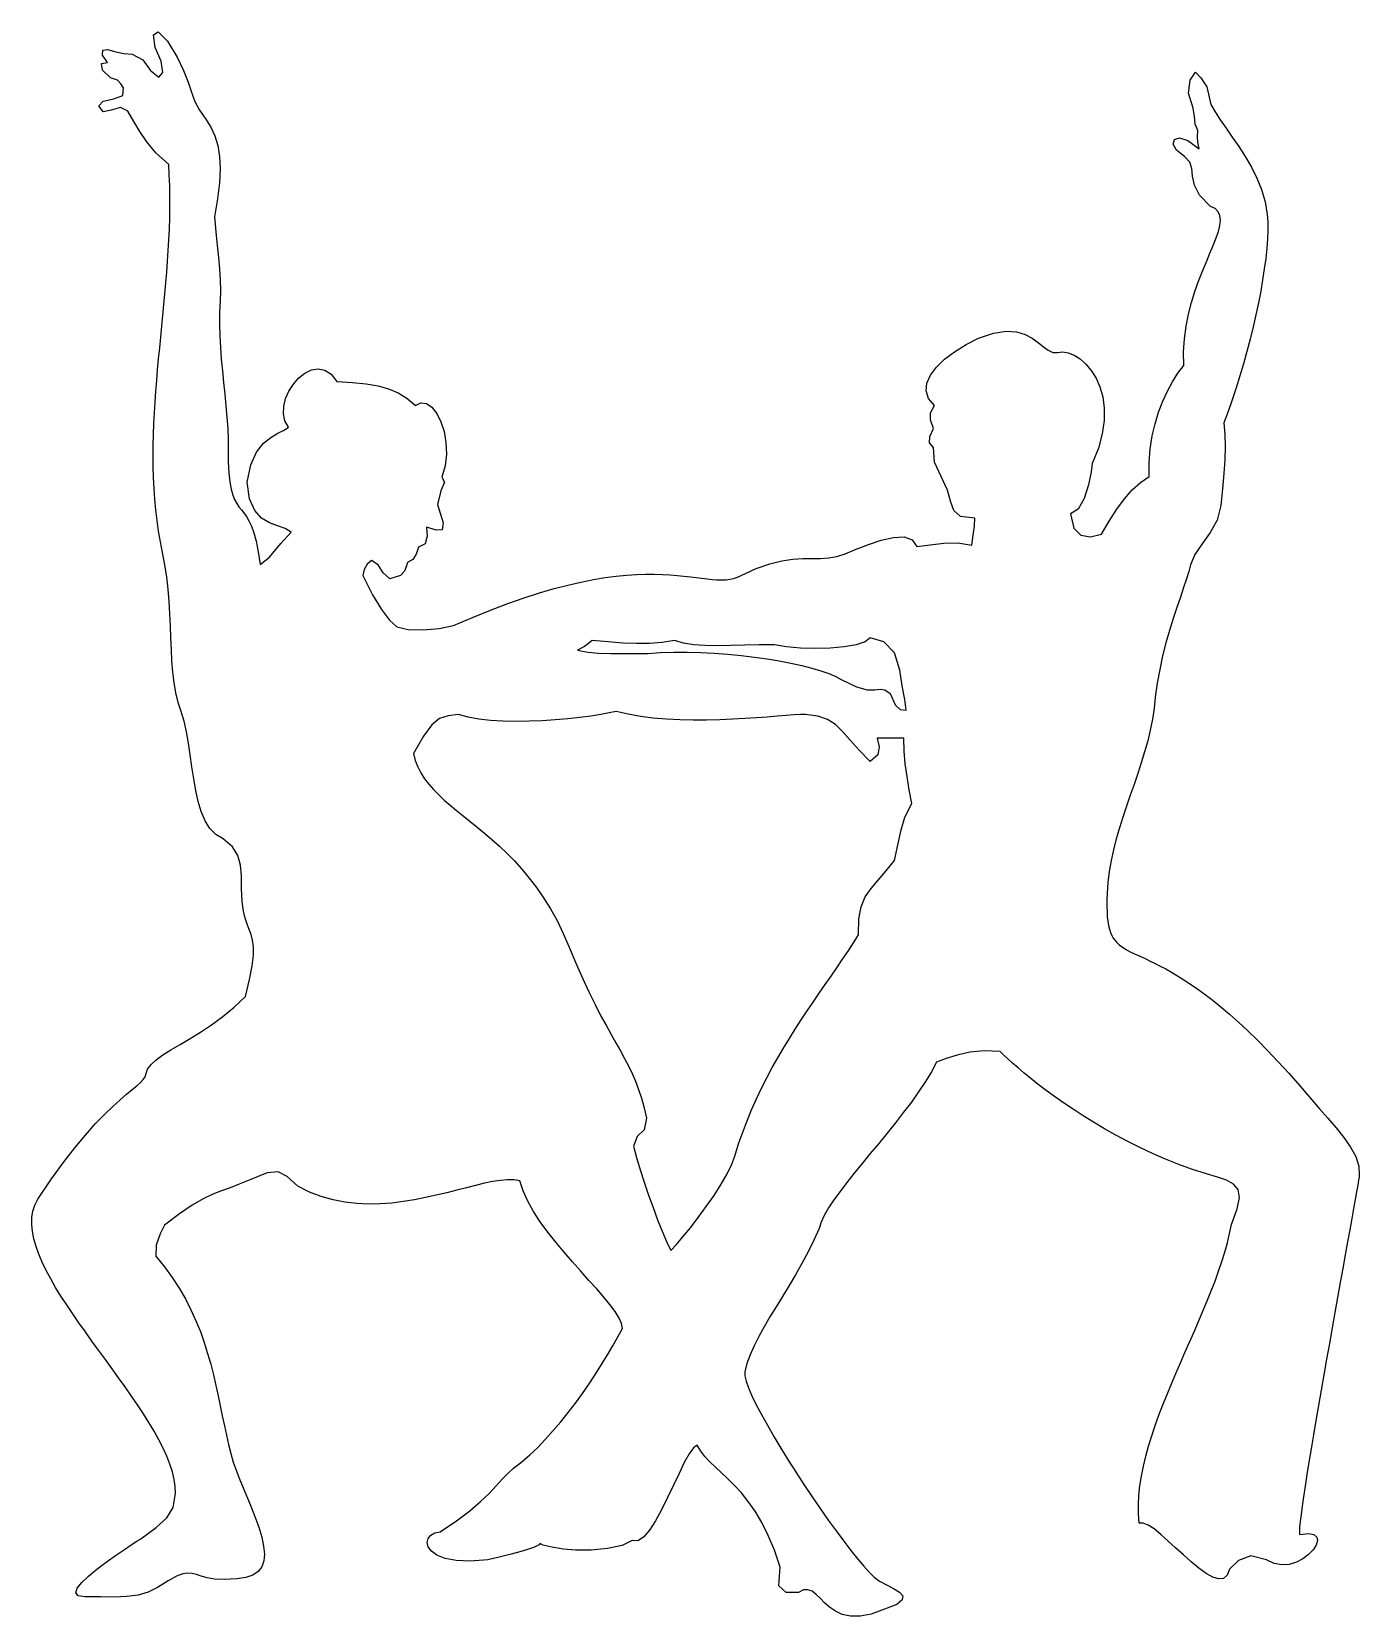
# Model space of a CAD drawing. Extents: x 480 to 649, y 5 to 206.
import ezdxf

# ---------------------------------------------------------------- set-up
doc = ezdxf.new("R2010")
doc.units = 0
doc.header["$MEASUREMENT"] = 0
doc.layers.add('LAYER_1', color=7, linetype='CONTINUOUS')

msp = doc.modelspace()

# ---------------------------------------------------------------- linework, layer by layer
at = {"layer": 'LAYER_1', "linetype": 'CONTINUOUS'}
for points in [[(504.59, 103.35), (503.67, 103.9), (502.91, 104.68), (502.3, 105.66), (501.81, 106.81), (501.42, 108.1), (501.11, 109.5), (500.86, 110.97), (500.64, 112.48), (500.43, 114), (500.21, 115.5), (499.95, 116.94), (499.64, 118.29), (499.25, 119.52), (499.25, 119.52), (498.88, 120.67), (498.59, 121.89), (498.38, 123.18), (498.22, 124.53), (498.1, 125.93), (498.02, 127.38), (497.96, 128.87), (497.9, 130.38), (497.83, 131.92), (497.74, 133.47), (497.62, 135.03), (497.45, 136.59), (497.21, 138.15), (496.9, 139.69), (496.9, 139.69), (496.63, 141.04), (496.4, 142.4), (496.21, 143.76), (496.05, 145.12), (495.93, 146.48), (495.83, 147.84), (495.77, 149.21), (495.73, 150.58), (495.72, 151.94), (495.73, 153.31), (495.76, 154.68), (495.81, 156.06), (495.88, 157.43), (495.96, 158.8), (496.06, 160.17), (496.17, 161.55), (496.28, 162.92), (496.41, 164.3), (496.54, 165.67), (496.67, 167.05), (496.81, 168.42), (496.94, 169.8), (497.07, 171.17), (497.2, 172.55), (497.32, 173.92), (497.44, 175.29), (497.54, 176.67), (497.63, 178.04), (497.71, 179.41), (497.77, 180.78), (497.81, 182.15), (497.83, 183.51), (497.83, 184.88), (497.81, 186.25), (497.76, 187.61), (497.68, 188.97), (496.07, 190.45), (494.89, 191.83), (494, 193.14), (493.25, 194.42), (492.5, 195.72), (491.56, 196.17), (490.4, 195.87), (489.36, 195.66), (488.82, 196.42), (489.38, 196.98), (490.71, 197.27), (491.87, 197.7), (491.96, 198.7), (491.62, 199.18), (491.17, 199.68), (490.31, 199.96), (489.28, 200.94), (489.16, 201.78), (489.91, 201.92), (489.3, 202.82), (489.32, 203.45), (489.91, 203.57), (490.97, 203.26), (492, 203.03), (493.05, 202.94), (494.38, 202.24), (495.36, 200.89), (496.43, 200.03), (496.92, 200.63), (496.72, 202.06), (495.96, 203.8), (495.74, 205.4), (496.34, 205.81), (497.53, 204.59), (498.74, 202.58), (499.57, 200.88), (500.14, 199.42), (500.58, 198.14), (501.02, 196.97), (501.58, 195.84), (502.39, 194.7), (502.39, 194.7), (503.04, 193.69), (503.55, 192.58), (503.92, 191.35), (504.15, 189.97), (504.23, 188.4), (504.15, 186.62), (503.9, 184.6), (503.49, 182.3), (503.67, 180.39), (503.84, 178.69), (504.01, 177.13), (504.14, 175.69), (504.23, 174.33), (504.25, 172.98), (504.2, 171.63), (504.13, 170.16), (504.12, 168.68), (504.17, 167.2), (504.25, 165.72), (504.36, 164.24), (504.5, 162.76), (504.65, 161.28), (504.8, 159.8), (504.94, 158.34), (505.07, 156.89), (505.17, 155.45), (505.24, 154.02), (505.25, 152.61), (505.22, 151.22), (505.3, 149.81), (505.43, 148.66), (505.6, 147.74), (505.81, 147), (506.05, 146.41), (506.32, 145.93), (506.6, 145.51), (506.91, 145.12), (507.22, 144.72), (507.54, 144.26), (507.86, 143.71), (508.18, 143.03), (508.48, 142.18), (508.78, 141.12), (509.05, 139.8), (509.3, 138.19), (510.49, 139.11), (511.93, 140.83), (513.22, 142.28), (512.46, 142.74), (511.51, 143.09), (510.48, 143.48), (509.47, 144.08), (508.6, 145.03), (507.96, 146.5), (507.65, 148.63), (508.11, 150.84), (508.82, 152.45), (509.7, 153.56), (510.63, 154.32), (511.54, 154.83), (512.33, 155.22), (512.91, 155.62), (512.44, 156.4), (512.24, 157.29), (512.28, 158.25), (512.52, 159.24), (512.95, 160.2), (513.52, 161.09), (514.21, 161.86), (514.98, 162.47), (515.8, 162.87), (516.65, 163.01), (517.49, 162.85), (518.3, 162.33), (519.03, 161.42), (521.03, 161.28), (522.76, 161.11), (524.27, 160.85), (525.6, 160.49), (526.8, 159.98), (527.92, 159.28), (529, 158.36), (529.71, 158.71), (530.42, 158.62), (531.1, 158.15), (531.72, 157.36), (532.24, 156.31), (532.64, 155.06), (532.88, 153.67), (532.94, 152.2), (532.78, 150.71), (532.37, 149.26), (532.68, 148.63), (532.24, 147.54), (531.82, 145.81), (532.51, 143.47), (532.41, 142.56), (531.67, 142.55), (530.41, 142.9), (530.48, 141.76), (530.26, 140.8), (529.39, 140.39), (529.11, 139.47), (528.67, 138.83), (527.98, 138.43), (527.82, 137.88), (527.63, 137.33), (527.11, 136.78), (525.74, 136.38), (524.92, 137.11), (524.27, 138.14), (523.42, 138.67), (522.9, 138.21), (522.49, 137.55), (522.33, 136.78), (523.56, 134.33), (524.69, 132.47), (525.71, 131.13), (526.64, 130.27), (528.07, 129.94), (529.99, 129.88), (532.04, 130.05), (533.86, 130.43), (536.26, 131.47), (538.55, 132.4), (540.72, 133.22), (542.79, 133.95), (544.74, 134.58), (546.6, 135.12), (548.36, 135.57), (550.02, 135.95), (551.6, 136.26), (553.08, 136.51), (554.48, 136.69), (555.81, 136.82), (557.05, 136.9), (558.22, 136.94), (559.32, 136.94), (560.36, 136.91), (561.33, 136.86), (562.24, 136.79), (563.1, 136.7), (563.91, 136.61), (564.66, 136.52), (565.37, 136.43), (566.05, 136.35), (566.68, 136.28), (567.28, 136.24), (567.85, 136.23), (568.39, 136.25), (568.91, 136.31), (569.4, 136.41), (569.88, 136.57), (570.35, 136.78), (570.35, 136.78), (572.27, 137.68), (573.98, 138.28), (575.52, 138.65), (576.92, 138.85), (578.18, 138.92), (579.35, 138.94), (580.44, 138.95), (581.49, 139.01), (582.51, 139.19), (583.54, 139.53), (584.94, 140.12), (586.52, 140.73), (588.15, 141.27), (589.7, 141.62), (591.05, 141.67), (592.07, 141.32), (592.64, 140.47), (594.36, 140.66), (596.1, 140.87), (597.86, 140.92), (599.63, 140.63), (599.83, 141.89), (599.97, 143.03), (600.02, 144.08), (598.22, 144.26), (597.35, 145.02), (596.95, 146.2), (596.56, 147.61), (595.75, 149.33), (594.9, 151.15), (594.76, 153.03), (594.27, 153.61), (594.31, 154.41), (594.76, 155.46), (594.38, 156.54), (594.4, 157.44), (594.92, 158.36), (594.16, 159.26), (593.85, 160.22), (593.94, 161.21), (594.39, 162.22), (595.15, 163.23), (596.18, 164.23), (597.45, 165.19), (598.9, 166.09), (600.49, 166.92), (602.39, 167.56), (603.98, 167.79), (605.3, 167.7), (606.4, 167.38), (607.31, 166.9), (608.07, 166.35), (608.73, 165.81), (609.34, 165.37), (609.92, 165.11), (610.53, 165.11), (611.18, 165.17), (611.89, 165.05), (612.64, 164.74), (613.4, 164.27), (614.13, 163.62), (614.81, 162.81), (615.41, 161.85), (615.9, 160.72), (616.25, 159.45), (616.44, 158.03), (616.43, 156.47), (616.19, 154.77), (615.7, 152.94), (614.93, 150.99), (614.81, 149.93), (614.46, 148.31), (613.89, 146.57), (613.13, 145.19), (612.18, 144.63), (612.58, 142.8), (613.47, 141.89), (614.69, 141.71), (616.11, 142.04), (617.08, 143.69), (618.04, 145.19), (619.01, 146.51), (620.01, 147.66), (621.05, 148.6), (622.15, 149.34), (622.16, 151.14), (622.3, 152.86), (622.55, 154.5), (622.9, 156.05), (623.34, 157.52), (623.87, 158.9), (624.46, 160.19), (625.11, 161.38), (625.8, 162.47), (626.54, 163.46), (626.52, 165.18), (626.62, 166.84), (626.83, 168.44), (627.14, 169.97), (627.52, 171.43), (627.96, 172.83), (628.43, 174.15), (628.92, 175.41), (629.41, 176.58), (629.87, 177.68), (630.29, 178.69), (630.66, 179.63), (630.94, 180.47), (631.13, 181.23), (631.2, 181.9), (631.13, 182.48), (630.91, 182.96), (630.51, 183.35), (629.92, 183.63), (628.56, 185.07), (627.89, 186.34), (627.65, 187.46), (627.55, 188.43), (627.3, 189.27), (626.62, 189.99), (625.61, 190.76), (625.21, 191.54), (625.36, 192.14), (625.99, 192.36), (627.06, 192.02), (628.5, 190.93), (628.31, 191.77), (628.28, 192.45), (628.35, 193.29), (628.01, 194.09), (627.9, 195.05), (627.72, 196.11), (627.14, 197.99), (627.36, 199.67), (628.03, 200.66), (628.72, 199.95), (629.47, 198.81), (630, 196.58), (630.52, 195.63), (631.17, 194.62), (631.91, 193.55), (632.71, 192.42), (633.54, 191.22), (634.35, 189.96), (635.13, 188.63), (635.83, 187.23), (636.42, 185.76), (636.87, 184.22), (637.14, 182.61), (637.2, 181.67), (637.21, 180.63), (637.17, 179.51), (637.08, 178.3), (636.95, 177.03), (636.77, 175.69), (636.56, 174.3), (636.31, 172.86), (636.02, 171.38), (635.7, 169.87), (635.34, 168.33), (634.96, 166.78), (634.55, 165.22), (634.12, 163.67), (633.66, 162.12), (633.18, 160.59), (632.68, 159.08), (632.17, 157.6), (631.64, 156.17), (631.76, 154.69), (631.79, 153.14), (631.74, 151.5), (631.63, 149.72), (631.47, 147.78), (631.25, 145.65), (630.78, 143.82), (629.9, 142.23), (628.87, 140.8), (627.96, 139.46), (627.41, 138.12), (627.18, 137.3), (626.88, 136.34), (626.52, 135.25), (626.11, 134.04), (625.66, 132.72), (625.2, 131.31), (624.73, 129.8), (624.28, 128.22), (623.86, 126.57), (623.49, 124.87), (623.17, 123.11), (622.93, 121.32), (622.8, 119.94), (622.59, 118.55), (622.3, 117.17), (621.97, 115.79), (621.58, 114.41), (621.15, 113.02), (620.7, 111.64), (620.23, 110.26), (619.75, 108.88), (619.28, 107.5), (618.82, 106.12), (618.38, 104.74), (617.98, 103.36), (617.62, 101.98), (617.31, 100.6), (617.07, 99.22), (616.9, 97.83), (616.81, 96.45), (616.79, 95.59), (616.78, 94.81), (616.8, 94.1), (616.84, 93.46), (616.91, 92.89), (616.99, 92.37), (617.11, 91.9), (617.24, 91.48), (617.41, 91.1), (617.6, 90.76), (617.82, 90.46), (618.06, 90.18), (618.34, 89.92), (618.65, 89.68), (618.98, 89.46), (619.35, 89.24), (619.75, 89.03), (620.19, 88.81), (620.66, 88.59), (621.17, 88.36), (621.71, 88.11), (622.28, 87.84), (622.9, 87.54), (623.55, 87.21), (624.25, 86.84), (624.98, 86.43), (625.75, 85.98), (626.57, 85.47), (627.42, 84.91), (628.32, 84.29), (629.27, 83.6), (630.26, 82.84), (631.29, 82), (632.37, 81.08), (633.5, 80.08), (634.68, 78.98), (635.9, 77.79), (637.18, 76.5), (638.5, 75.11), (639.88, 73.6), (641.31, 71.98), (642.79, 70.23), (642.79, 70.23), (643.78, 69.07), (644.83, 67.88), (645.89, 66.67), (646.87, 65.45), (647.72, 64.23), (648.37, 63.02), (648.76, 61.82), (648.83, 60.66), (648.8, 60.44), (648.73, 60.01), (648.63, 59.38), (648.49, 58.56), (648.31, 57.58), (648.11, 56.43), (647.88, 55.15), (647.62, 53.73), (647.35, 52.19), (647.05, 50.55), (646.74, 48.82), (646.41, 47.02), (646.08, 45.15), (645.73, 43.23), (645.38, 41.27), (645.03, 39.29), (644.68, 37.3), (644.33, 35.32), (643.99, 33.35), (643.65, 31.41), (643.32, 29.52), (643.01, 27.69), (642.72, 25.92), (642.44, 24.24), (642.18, 22.66), (641.95, 21.19), (641.75, 19.85), (641.57, 18.64), (641.43, 17.59), (641.32, 16.7), (641.25, 15.99), (641.22, 15.47), (641.24, 15.16), (641.3, 15.07), (642.36, 15.18), (643.06, 15.05), (643.43, 14.73), (643.52, 14.27), (643.36, 13.71), (642.97, 13.11), (642.4, 12.52), (641.68, 11.98), (640.85, 11.54), (639.94, 11.26), (638.98, 11.19), (638.01, 11.36), (637.06, 11.85), (635.04, 12.36), (633.48, 11.73), (632.35, 10.67), (632.05, 9.87), (631.58, 9.46), (630.96, 9.41), (630.22, 9.64), (629.38, 10.12), (628.46, 10.78), (627.5, 11.58), (626.51, 12.46), (625.51, 13.37), (624.54, 14.26), (623.62, 15.07), (622.77, 15.75), (622.01, 16.24), (621.38, 16.5), (620.89, 16.48), (620.8, 17.63), (620.79, 18.8), (620.84, 20), (620.97, 21.22), (621.16, 22.46), (621.42, 23.71), (621.72, 24.98), (622.07, 26.27), (622.47, 27.56), (622.91, 28.87), (623.39, 30.18), (623.89, 31.5), (624.42, 32.83), (624.97, 34.16), (625.53, 35.49), (626.11, 36.82), (626.69, 38.15), (627.27, 39.47), (627.85, 40.79), (628.42, 42.1), (628.98, 43.4), (629.52, 44.69), (630.03, 45.96), (630.52, 47.22), (630.97, 48.47), (631.39, 49.69), (631.76, 50.9), (632.09, 52.09), (632.37, 53.25), (632.59, 54.38), (633.33, 56.37), (633.6, 57.81), (633.43, 58.83), (632.87, 59.54), (631.99, 60.03), (630.83, 60.42), (629.45, 60.82), (627.67, 61.4), (625.93, 62.03), (624.23, 62.71), (622.58, 63.43), (620.98, 64.17), (619.43, 64.95), (617.92, 65.74), (616.48, 66.56), (615.09, 67.38), (613.76, 68.2), (612.49, 69.03), (611.28, 69.84), (610.14, 70.65), (609.07, 71.43), (608.07, 72.19), (607.14, 72.92), (606.28, 73.62), (605.51, 74.27), (604.82, 74.88), (604.2, 75.43), (603.68, 75.93), (603.23, 76.36), (601.19, 76.44), (599.37, 76.26), (597.77, 75.91), (596.37, 75.47), (595.15, 75.02), (594.5, 73.8), (593.74, 72.54), (592.89, 71.26), (591.96, 69.95), (590.98, 68.64), (589.94, 67.32), (588.89, 66), (587.82, 64.69), (586.75, 63.41), (585.72, 62.15), (584.72, 60.92), (583.78, 59.73), (582.91, 58.6), (582.13, 57.52), (581.45, 56.5), (580.91, 55.55), (580.5, 54.69), (580.24, 53.91), (580.24, 53.91), (579.58, 52.4), (578.85, 50.91), (578.08, 49.45), (577.27, 48.03), (576.44, 46.64), (575.61, 45.28), (574.8, 43.95), (574.01, 42.66), (573.27, 41.41), (572.6, 40.19), (572, 39.01), (571.49, 37.87), (571.09, 36.77), (570.82, 35.7), (570.82, 35.7), (570.83, 35.21), (570.99, 34.52), (571.3, 33.67), (571.73, 32.67), (572.28, 31.53), (572.93, 30.28), (573.68, 28.93), (574.5, 27.5), (575.39, 26.02), (576.33, 24.49), (577.32, 22.94), (578.33, 21.39), (579.36, 19.85), (580.39, 18.34), (581.41, 16.89), (582.41, 15.5), (583.37, 14.2), (584.29, 13), (585.15, 11.93), (585.93, 11.01), (586.63, 10.24), (587.23, 9.65), (587.93, 9.14), (588.81, 8.66), (589.71, 8.19), (590.45, 7.73), (590.88, 7.25), (590.81, 6.74), (590.1, 6.18), (588.56, 5.57), (586.88, 4.95), (585.45, 4.67), (584.23, 4.67), (583.2, 4.9), (582.32, 5.3), (581.58, 5.82), (580.94, 6.39), (580.38, 6.95), (579.86, 7.45), (579.35, 7.84), (578.83, 8.04), (578.28, 8.01), (577.65, 7.69), (576.06, 7.67), (575.16, 8.52), (575.3, 10.91), (574.58, 13.05), (573.8, 14.93), (572.97, 16.58), (572.12, 18.01), (571.25, 19.25), (570.38, 20.33), (569.51, 21.28), (568.67, 22.13), (567.86, 22.89), (567.09, 23.59), (566.39, 24.26), (565.76, 24.93), (565.22, 25.63), (564.78, 26.37), (564.78, 26.37), (564.31, 26.04), (563.76, 25.27), (563.14, 24.17), (562.47, 22.81), (561.76, 21.3), (561.01, 19.73), (560.25, 18.2), (559.48, 16.79), (558.71, 15.6), (557.96, 14.72), (557.23, 14.25), (556.54, 14.28), (555.26, 13.65), (553.41, 13.26), (551.33, 13.07), (549.34, 13.06), (547.75, 13.18), (546.82, 13.34), (546.11, 13.48), (545.59, 13.61), (545.23, 13.71), (545, 13.8), (544.87, 13.87), (544.82, 13.91), (544.82, 13.93), (544.84, 13.93), (544.85, 13.9), (544.82, 13.84), (544.72, 13.75), (544.53, 13.64), (544.22, 13.49), (543.76, 13.3), (543.11, 13.09), (542.26, 12.83), (541.18, 12.54), (539.82, 12.22), (538.18, 11.85), (538.18, 11.85), (535.96, 11.68), (534.17, 11.75), (532.77, 12.02), (531.74, 12.42), (531.04, 12.93), (530.64, 13.48), (530.51, 14.04), (530.63, 14.56), (530.96, 14.98), (531.47, 15.27), (532.14, 15.38), (534.23, 16.79), (535.92, 18.07), (537.28, 19.23), (538.36, 20.27), (539.26, 21.22), (540.03, 22.06), (540.74, 22.8), (541.47, 23.46), (542.5, 24.26), (543.52, 25.15), (544.53, 26.11), (545.53, 27.14), (546.51, 28.23), (547.47, 29.36), (548.41, 30.54), (549.32, 31.74), (550.2, 32.96), (551.05, 34.19), (551.87, 35.42), (552.64, 36.64), (553.37, 37.84), (554.06, 39), (554.7, 40.12), (555.29, 41.2), (555.17, 41.82), (554.86, 42.53), (554.36, 43.34), (553.7, 44.23), (552.91, 45.19), (552.02, 46.22), (551.04, 47.31), (550.01, 48.46), (548.94, 49.65), (547.87, 50.88), (546.82, 52.14), (545.8, 53.42), (544.86, 54.72), (544.01, 56.03), (543.27, 57.35), (542.68, 58.66), (542.26, 59.95), (541.52, 60.06), (540.7, 60.07), (539.79, 59.99), (538.81, 59.84), (537.77, 59.63), (536.65, 59.37), (535.48, 59.07), (534.25, 58.76), (532.98, 58.43), (531.65, 58.11), (530.29, 57.81), (528.89, 57.53), (527.47, 57.3), (526.01, 57.12), (524.54, 57.01), (523.05, 56.99), (521.56, 57.05), (520.05, 57.23), (518.55, 57.52), (517.05, 57.95), (515.56, 58.52), (514.09, 59.25), (514.09, 59.25), (512.73, 60.48), (511.6, 61.08), (510.17, 60.96), (507.89, 60.03), (506.64, 59.5), (505.5, 59.07), (504.4, 58.67), (503.28, 58.23), (502.05, 57.65), (500.67, 56.85), (499.05, 55.77), (497.13, 54.3), (496.61, 53.23), (496.09, 51.76), (496.04, 50.38), (497.13, 49.04), (498.12, 47.69), (499.01, 46.33), (499.81, 44.95), (500.51, 43.57), (501.14, 42.18), (501.7, 40.8), (502.19, 39.42), (502.63, 38.04), (503.02, 36.68), (503.36, 35.32), (503.68, 33.98), (503.96, 32.67), (504.23, 31.37), (504.49, 30.1), (504.75, 28.86), (505.01, 27.65), (505.28, 26.48), (505.57, 25.35), (505.88, 24.25), (506.24, 23.21), (506.63, 22.21), (506.63, 22.21), (507.36, 20.47), (508.03, 18.85), (508.62, 17.34), (509.11, 15.96), (509.49, 14.7), (509.73, 13.56), (509.83, 12.56), (509.75, 11.69), (509.5, 10.95), (509.05, 10.35), (508.38, 9.89), (507.47, 9.58), (506.32, 9.42), (504.72, 9.33), (503.49, 9.4), (502.55, 9.55), (501.81, 9.76), (501.21, 9.96), (500.67, 10.11), (500.12, 10.15), (499.48, 10.05), (498.68, 9.74), (497.63, 9.18), (496.27, 8.32), (496.27, 8.32), (495.08, 7.71), (493.79, 7.35), (492.36, 7.17), (490.78, 7.11), (489.03, 7.12), (487.09, 7.14), (486.21, 7.28), (485.9, 7.65), (486.07, 8.23), (486.64, 8.95), (487.5, 9.77), (488.56, 10.65), (489.74, 11.54), (490.94, 12.39), (492.08, 13.16), (493.05, 13.81), (493.77, 14.27), (494.15, 14.52), (496.09, 15.92), (497.44, 17.15), (498.25, 18.49), (498.55, 20.24), (498.51, 21.13), (498.38, 22.04), (498.15, 22.99), (497.84, 23.97), (497.44, 24.98), (496.97, 26.01), (496.44, 27.07), (495.84, 28.15), (495.18, 29.25), (494.48, 30.36), (493.74, 31.49), (492.96, 32.63), (492.16, 33.78), (491.33, 34.94), (490.49, 36.1), (489.64, 37.27), (488.79, 38.43), (487.94, 39.6), (487.11, 40.76), (486.29, 41.91), (485.5, 43.06), (484.74, 44.19), (484.01, 45.31), (483.33, 46.42), (482.71, 47.5), (482.14, 48.57), (481.63, 49.61), (481.19, 50.63), (480.84, 51.62), (480.56, 52.58), (480.38, 53.51), (480.29, 54.41), (480.31, 55.27), (480.44, 56.09), (480.68, 56.86), (481.05, 57.6), (482.71, 60.06), (484.28, 62.23), (485.75, 64.12), (487.11, 65.76), (488.37, 67.17), (489.53, 68.37), (490.58, 69.38), (491.52, 70.23), (492.34, 70.93), (493.05, 71.52), (493.64, 72.01), (494.11, 72.43), (494.46, 72.79), (494.68, 73.13), (494.78, 73.45), (494.99, 74.1), (495.44, 74.71), (496.1, 75.32), (496.96, 75.93), (497.97, 76.57), (499.13, 77.25), (500.39, 77.99), (501.73, 78.82), (503.13, 79.75), (504.57, 80.8), (506, 81.99), (507.42, 83.34), (507.95, 85.51), (508.27, 87.24), (508.43, 88.59), (508.44, 89.66), (508.33, 90.51), (508.15, 91.22), (507.91, 91.86), (507.65, 92.52), (507.39, 93.27), (507.17, 94.19), (507.02, 95.35), (506.94, 97.09), (506.92, 98.64), (506.81, 100.03), (506.48, 101.26), (505.78, 102.36), (504.59, 103.35)], [(591.31, 119.67), (591.14, 121.05), (590.79, 122.77), (590.52, 124.78), (589.82, 126.95), (588.45, 128.36), (586.75, 128.86), (586.09, 128.38), (584.94, 128), (583.43, 127.73), (581.67, 127.57), (579.79, 127.51), (577.9, 127.57), (576.13, 127.72), (574.59, 127.99), (572.65, 127.97), (570.79, 127.92), (569.02, 127.88), (567.35, 127.86), (565.79, 127.89), (564.35, 127.99), (563.04, 128.2), (561.88, 128.54), (560.31, 128.27), (558.72, 128.14), (557.07, 128.13), (555.33, 128.21), (553.47, 128.36), (551.44, 128.54), (550.97, 128.16), (550.45, 127.77), (549.56, 127.29), (550.89, 127.03), (552.23, 126.91), (553.79, 126.87), (555.81, 126.88), (558.5, 126.89), (560.12, 126.99), (561.79, 127.04), (563.5, 127.04), (565.22, 126.99), (566.95, 126.91), (568.67, 126.78), (570.37, 126.61), (572.03, 126.42), (573.64, 126.19), (575.19, 125.93), (576.66, 125.65), (578.04, 125.35), (579.32, 125.02), (580.47, 124.69), (581.49, 124.33), (582.36, 123.97), (583.07, 123.6), (585, 122.65), (586.37, 122.29), (587.31, 122.28), (588.01, 122.37), (588.61, 122.29), (589.27, 121.79), (589.92, 120.37), (590.55, 119.79), (591.31, 119.67)], [(590.99, 116.14), (587.62, 116.14), (587.87, 115.04), (587.71, 114), (586.75, 113.16), (585.33, 114.62), (584.2, 115.89), (583.24, 116.97), (582.32, 117.85), (581.31, 118.51), (580.08, 118.93), (578.51, 119.13), (577.88, 119.12), (577.06, 119.08), (576.07, 119.01), (574.94, 118.92), (573.67, 118.82), (572.29, 118.72), (570.81, 118.62), (569.25, 118.53), (567.63, 118.47), (565.97, 118.42), (564.28, 118.42), (562.57, 118.45), (560.88, 118.53), (559.2, 118.67), (557.57, 118.88), (556, 119.16), (554.5, 119.52), (553.62, 119.33), (552.53, 119.13), (551.27, 118.94), (549.87, 118.76), (548.36, 118.6), (546.76, 118.46), (545.11, 118.35), (543.44, 118.28), (541.76, 118.26), (540.12, 118.3), (538.55, 118.39), (537.06, 118.56), (535.7, 118.8), (534.49, 119.13), (533.16, 118.98), (532.07, 118.61), (531.07, 117.81), (530.02, 116.4), (528.76, 114.18), (528.99, 113.31), (529.3, 112.5), (529.69, 111.72), (530.16, 110.99), (530.69, 110.28), (531.3, 109.6), (531.96, 108.93), (532.67, 108.27), (533.43, 107.61), (534.24, 106.95), (535.08, 106.27), (535.95, 105.57), (536.85, 104.84), (537.78, 104.08), (538.71, 103.28), (539.66, 102.43), (540.62, 101.52), (541.57, 100.55), (542.52, 99.5), (543.45, 98.38), (544.37, 97.18), (545.27, 95.88), (546.14, 94.48), (546.98, 92.98), (547.78, 91.36), (548.54, 89.62), (548.54, 89.62), (549.42, 87.49), (550.25, 85.58), (551.05, 83.87), (551.81, 82.33), (552.52, 80.95), (553.2, 79.69), (553.84, 78.53), (554.45, 77.46), (555.02, 76.46), (555.55, 75.49), (556.05, 74.53), (556.51, 73.57), (556.94, 72.58), (557.34, 71.54), (557.71, 70.42), (558.04, 69.21), (558.35, 67.88), (558.04, 66.41), (557.16, 65.56), (556.7, 64.35), (557.08, 62.9), (557.53, 61.36), (558.04, 59.76), (558.59, 58.14), (559.17, 56.54), (559.75, 55), (560.33, 53.55), (560.89, 52.23), (561.41, 51.09), (562.11, 51.83), (562.96, 52.82), (563.91, 53.99), (564.91, 55.29), (565.93, 56.68), (566.91, 58.1), (567.81, 59.5), (568.58, 60.83), (569.19, 62.05), (569.57, 63.09), (570.04, 64.62), (570.55, 66.11), (571.1, 67.56), (571.69, 68.97), (572.3, 70.35), (572.95, 71.7), (573.62, 73.02), (574.31, 74.31), (575.02, 75.57), (575.74, 76.8), (576.48, 78.02), (577.23, 79.2), (577.99, 80.37), (578.75, 81.51), (579.51, 82.64), (580.27, 83.75), (581.02, 84.85), (581.77, 85.93), (582.5, 87), (583.22, 88.06), (583.92, 89.11), (584.61, 90.15), (585.26, 91.19), (585.26, 91.19), (585.28, 93.18), (585.58, 94.74), (586.11, 95.99), (586.84, 97.07), (587.73, 98.11), (588.73, 99.25), (589.82, 100.6), (590.28, 102.75), (590.65, 104.51), (591.15, 106.12), (592.01, 107.82), (591.7, 109.59), (591.42, 111.26), (591.19, 112.88), (591.05, 114.49), (590.99, 116.14)]]:
    msp.add_lwpolyline(points, dxfattribs=at)

doc.saveas('drawing.dxf')
